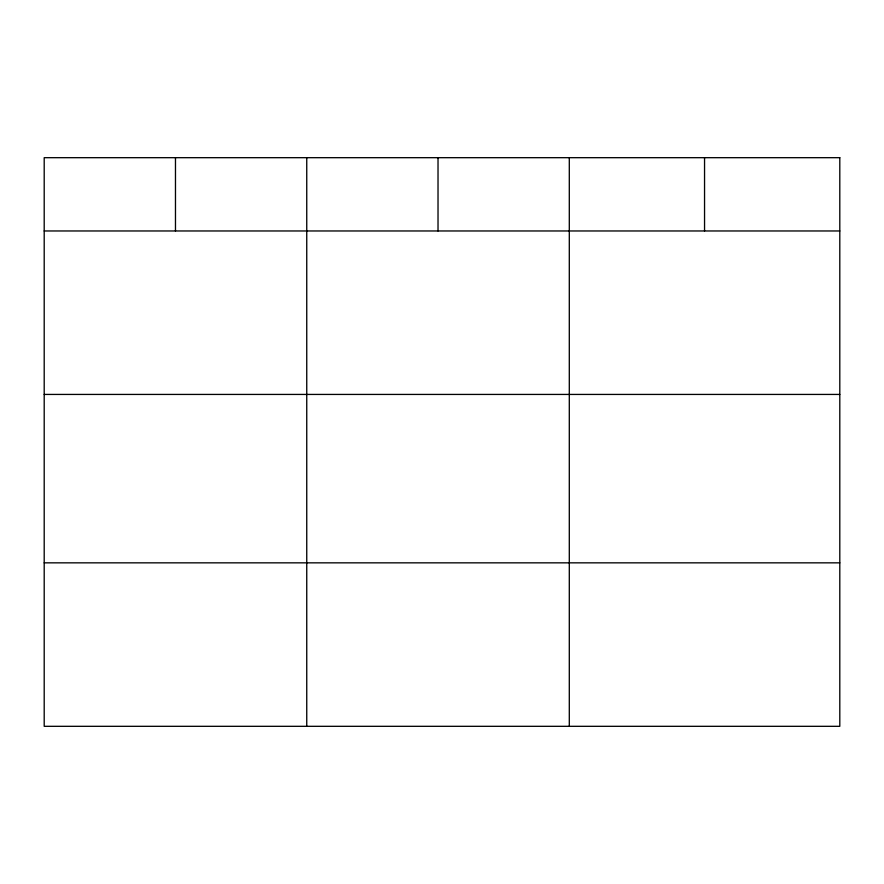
<?xml version="1.0" encoding="UTF-8"?>
<svg xmlns="http://www.w3.org/2000/svg" width="884" height="884" viewBox="0 0 884 884"><rect width="100%" height="100%" fill="white"/><g stroke="black" fill="none" stroke-linecap="round" stroke-linejoin="round"><path stroke-width="1.33" d="M44.2 230.967L839.8 230.967M44.2 394.43L839.8 394.43M44.2 562.843L839.8 562.843M704.548 157.683L704.548 230.967M569.296 157.683L569.296 726.316M438.022 157.683L438.022 230.967M306.748 157.683L306.748 726.316M175.474 157.683L175.474 230.967M839.8 157.683L44.2 157.683L44.2 726.316L839.8 726.316L839.8 157.683"/></g></svg>
